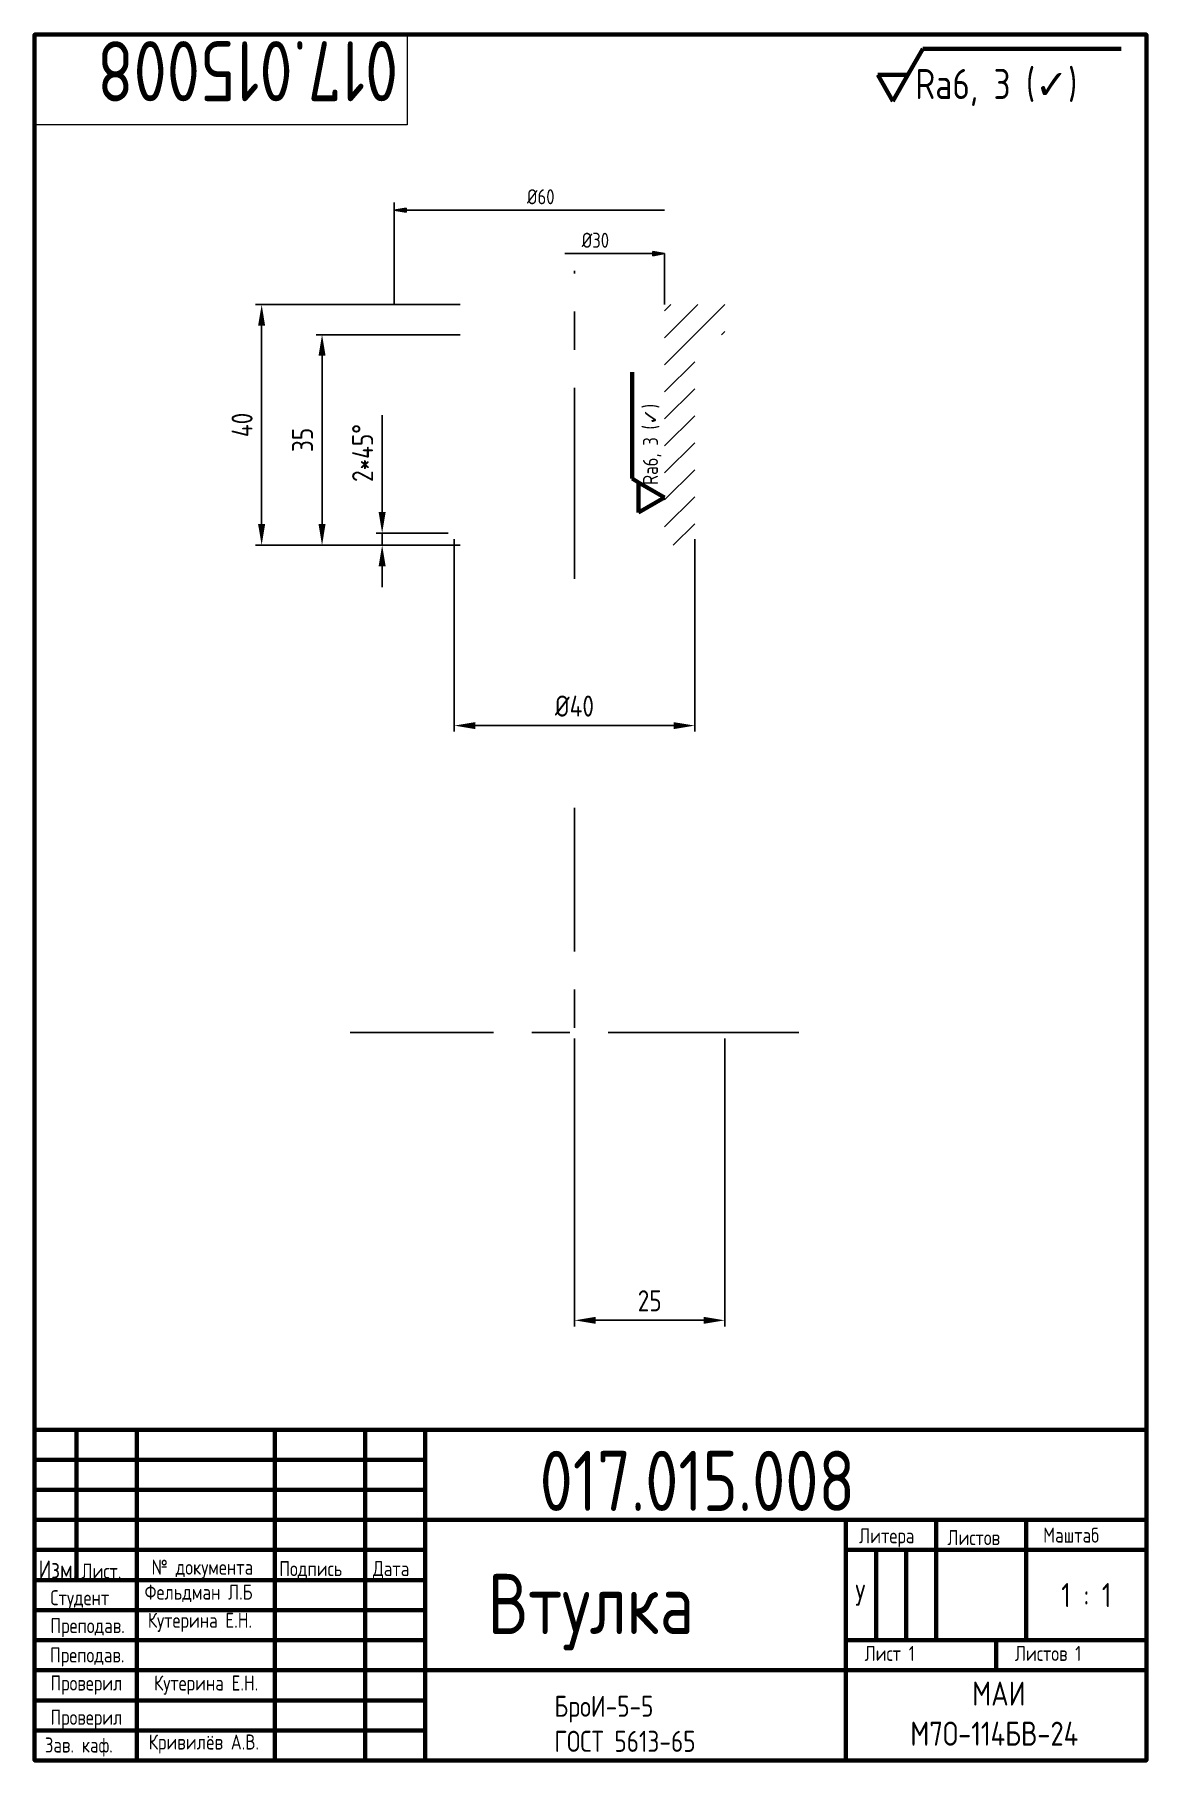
# Paper-space layout 'Втулка' of a CAD drawing. Header units: millimetres. Extents: x 12 to 198, y -15 to 272.
import ezdxf

# ---------------------------------------------------------------- set-up
doc = ezdxf.new("R2010")
doc.units = ezdxf.units.MM
doc.set_wipeout_variables(frame=1)
doc.linetypes.add('CENTER', pattern=[50.8, 31.75, -6.35, 6.35, -6.35])
for name, color, linetype, lineweight in [('AM_5', 3, 'Continuous', 25), ('MD_Штриховка', 7, 'Continuous', 25), ('Оси', 1, 'CENTER', 30), ('Основной', 250, 'Continuous', 70), ('Размеры', 3, 'Continuous', 25), ('Текст', 7, 'Continuous', 20)]:
    doc.layers.add(name, color=color, linetype=linetype, lineweight=lineweight)
doc.styles.get("Standard").update_dxf_attribs({"font": 'arial.ttf'})
doc.styles.add('ГОСТ', font='GOST_A.TTF')
doc.dimstyles.new('AM_ISO$0', dxfattribs={"dimtxt": 3.5005, "dimasz": 3.5, "dimexe": 1, "dimexo": 1, "dimgap": 1.5, "dimtad": 1, "dimdsep": 46, "dimtxsty": 'ГОСТ', "dimcen": 0, "dimclrd": 256, "dimclre": 256, "dimclrt": 256, "dimadec": 0, "dimazin": 2, "dimtp": 0.1, "dimtm": 0.1, "dimtfac": 0.71, "dimtmove": 0, "dimatfit": 3, "dimfxl": 1, "dimlwd": -1, "dimlwe": -1, "dimarcsym": 1})

# ---------------------------------------------------------------- blocks, each defined once
blk = doc.blocks.new('*D5')
at = {"layer": 'AM_5', "linetype": 'ByBlock', "transparency": 16777216}
for p, q in [((70.34, 192.58), (70.34, 208.73)), ((81.34, 189.08), (69.34, 189.08)), ((83.34, 187.08), (69.34, 187.08)), ((70.34, 187.08), (70.34, 189.08)), ((70.34, 183.58), (70.34, 180.08))]:
    blk.add_line(p, q, dxfattribs=at)
at = {"layer": 'AM_5', "transparency": 16777216}
for points in [[(69.75, 192.58), (70.92, 192.58), (70.34, 189.08)], [(69.75, 183.58), (70.92, 183.58), (70.34, 187.08)]]:
    blk.add_solid(points, dxfattribs=at)
at = {"layer": 'Defpoints', "color": 0, "transparency": 16777216}
for p in [(70.34, 189.08), (82.34, 189.08), (84.34, 187.08)]:
    blk.add_point(p, dxfattribs=at)
at = {"layer": 'AM_5', "transparency": 16777216, "insert": (67.09, 202.41), "char_height": 3.501, "attachment_point": 5, "rotation": 90, "style": 'ГОСТ'}
blk.add_mtext('2*45°', dxfattribs=at)
blk = doc.blocks.new('*D6')
at = {"layer": 'AM_5', "linetype": 'ByBlock', "transparency": 16777216}
for p, q in [((83.34, 222.08), (59.34, 222.08)), ((60.34, 190.58), (60.34, 218.58)), ((83.34, 187.08), (59.34, 187.08))]:
    blk.add_line(p, q, dxfattribs=at)
at = {"layer": 'AM_5', "transparency": 16777216}
for points in [[(59.75, 218.58), (60.92, 218.58), (60.34, 222.08)], [(59.75, 190.58), (60.92, 190.58), (60.34, 187.08)]]:
    blk.add_solid(points, dxfattribs=at)
at = {"layer": 'Defpoints', "color": 0, "transparency": 16777216}
for p in [(60.34, 222.08), (84.34, 222.08), (84.34, 187.08)]:
    blk.add_point(p, dxfattribs=at)
at = {"layer": 'AM_5', "transparency": 16777216, "insert": (57.09, 204.58), "char_height": 3.501, "attachment_point": 5, "rotation": 90, "style": 'ГОСТ'}
blk.add_mtext('35', dxfattribs=at)
blk = doc.blocks.new('*D7')
at = {"layer": 'AM_5', "linetype": 'ByBlock', "transparency": 16777216}
for p, q in [((83.34, 227.08), (49.29, 227.08)), ((50.29, 190.58), (50.29, 223.58)), ((83.34, 187.08), (49.29, 187.08))]:
    blk.add_line(p, q, dxfattribs=at)
at = {"layer": 'AM_5', "transparency": 16777216}
for points in [[(49.7, 223.58), (50.87, 223.58), (50.29, 227.08)], [(49.7, 190.58), (50.87, 190.58), (50.29, 187.08)]]:
    blk.add_solid(points, dxfattribs=at)
at = {"layer": 'Defpoints', "color": 0, "transparency": 16777216}
for p in [(50.29, 227.08), (84.34, 227.08), (84.34, 187.08)]:
    blk.add_point(p, dxfattribs=at)
at = {"layer": 'AM_5', "transparency": 16777216, "insert": (47.03, 207.08), "char_height": 3.501, "attachment_point": 5, "rotation": 90, "style": 'ГОСТ'}
blk.add_mtext('40', dxfattribs=at)
blk = doc.blocks.new('*D8')
at = {"layer": 'AM_5', "linetype": 'ByBlock', "transparency": 16777216}
for p, q in [((102.34, 105.06), (102.34, 57.19)), ((127.34, 105.06), (127.34, 57.19)), ((105.84, 58.19), (123.84, 58.19))]:
    blk.add_line(p, q, dxfattribs=at)
at = {"layer": 'AM_5', "transparency": 16777216}
for points in [[(105.84, 58.77), (105.84, 57.61), (102.34, 58.19)], [(123.84, 58.77), (123.84, 57.61), (127.34, 58.19)]]:
    blk.add_solid(points, dxfattribs=at)
at = {"layer": 'Defpoints', "color": 0, "transparency": 16777216}
for p in [(102.34, 106.06), (127.34, 106.06), (127.34, 58.19)]:
    blk.add_point(p, dxfattribs=at)
at = {"layer": 'AM_5', "transparency": 16777216, "insert": (114.84, 61.44), "char_height": 3.501, "attachment_point": 5, "style": 'ГОСТ'}
blk.add_mtext('25', dxfattribs=at)
blk = doc.blocks.new('*D11')
at = {"layer": 'AM_5', "linetype": 'ByBlock', "transparency": 16777216}
for p, q in [((82.34, 188.08), (82.34, 156.08)), ((122.33, 188.08), (122.33, 156.08)), ((85.84, 157.08), (118.83, 157.08))]:
    blk.add_line(p, q, dxfattribs=at)
at = {"layer": 'AM_5', "transparency": 16777216}
for points in [[(85.84, 157.66), (85.84, 156.5), (82.34, 157.08)], [(118.83, 157.66), (118.83, 156.5), (122.33, 157.08)]]:
    blk.add_solid(points, dxfattribs=at)
at = {"layer": 'Defpoints', "color": 0, "transparency": 16777216}
for p in [(82.34, 189.08), (122.33, 189.08), (122.33, 157.08)]:
    blk.add_point(p, dxfattribs=at)
at = {"layer": 'AM_5', "transparency": 16777216, "insert": (102.33, 160.33), "char_height": 3.501, "attachment_point": 5, "style": 'ГОСТ'}
blk.add_mtext('%%C40', dxfattribs=at)

psp = doc.layouts.new('Втулка')

# ---------------------------------------------------------------- hatches: boundary and pattern name
at = {"layer": 'MD_Штриховка'}
h = psp.add_hatch(dxfattribs=at)
h.set_pattern_fill('ANSI31', color=256, style=0)
h.set_pattern_definition([(45, (-7.5, -20), (-2.245064, 2.245064), [])])
edge = h.paths.add_edge_path(flags=0)
edge.add_line((127.337, 227.08), (117.331, 227.08))
edge.add_line((117.331, 227.08), (117.331, 187.08))
edge.add_line((117.331, 187.08), (120.332, 187.08))
edge.add_spline(control_points=[(120.332, 187.08), (121.28, 188.027), (122.332, 189.08)], knot_values=[0, 0, 0, 0.2828779, 0.2828779, 0.2828779], weights=[1, 1.0013886, 1], degree=2, periodic=0)
edge.add_line((122.332, 189.08), (122.332, 222.08))
edge.add_line((122.332, 222.08), (127.337, 222.08))
edge.add_line((127.337, 222.08), (127.337, 227.08))
at = {"layer": 'Размеры'}
h = psp.add_hatch(color=256, dxfattribs=at)
h.dxf.hatch_style = 1
h.paths.add_polyline_path([(74.307, 242.45), (74.307, 243.145), (72.337, 242.797)])
h = psp.add_hatch(color=256, dxfattribs=at)
h.dxf.hatch_style = 1
h.paths.add_polyline_path([(115.367, 235.917), (115.367, 235.222), (117.337, 235.57)])

# ---------------------------------------------------------------- linework, layer by layer
at = {"layer": 'Оси'}
for p, q in [((102.337, 68.728), (102.337, 143.397)), ((139.672, 106.062), (65.002, 106.062))]:
    psp.add_line(p, q, dxfattribs=at)
at = {"layer": 'Основной'}
for p, q in [((157.779, 265.269), (160.279, 269.599)), ((160.279, 269.599), (193.262, 269.599)), ((152.779, 265.269), (157.779, 265.269)), ((155.279, 260.939), (152.779, 265.269)), ((157.779, 265.269), (155.279, 260.939)), ((111.924, 198.146), (111.924, 215.872)), ((113.007, 197.521), (111.924, 198.146)), ((113.007, 192.521), (113.007, 197.521)), ((113.007, 197.521), (117.337, 195.021)), ((117.337, 195.021), (113.007, 192.521))]:
    psp.add_line(p, q, dxfattribs=at)
at = {"layer": 'Основной', "color": 5}
for p, q in [((162.5, 20), (162.5, 25)), ((177.5, 5), (177.5, 25))]:
    psp.add_line(p, q, dxfattribs=at)
for points in [[(197.5, -15), (12.5, -15), (12.5, 40), (197.5, 40)], [(12.5, 40), (19.5, 40), (19.5, 35), (12.5, 35)], [(19.5, 35), (29.5, 35), (29.5, 40), (19.5, 40)], [(29.5, 35), (52.5, 35), (52.5, 40), (29.5, 40)], [(52.5, 35), (67.5, 35), (67.5, 40), (52.5, 40)], [(67.5, 35), (77.5, 35), (77.5, 40), (67.5, 40)], [(12.5, 35), (19.5, 35), (19.5, 30), (12.5, 30)], [(19.5, 30), (29.5, 30), (29.5, 35), (19.5, 35)], [(29.5, 30), (52.5, 30), (52.5, 35), (29.5, 35)], [(52.5, 30), (67.5, 30), (67.5, 35), (52.5, 35)], [(67.5, 30), (77.5, 30), (77.5, 35), (67.5, 35)], [(12.5, 30), (19.5, 30), (19.5, 25), (12.5, 25)], [(19.5, 25), (29.5, 25), (29.5, 30), (19.5, 30)], [(29.5, 25), (52.5, 25), (52.5, 30), (29.5, 30)], [(52.5, 25), (67.5, 25), (67.5, 30), (52.5, 30)], [(67.5, 25), (77.5, 25), (77.5, 30), (67.5, 30)], [(12.5, 25), (19.5, 25), (19.5, 20), (12.5, 20)], [(19.5, 20), (29.5, 20), (29.5, 25), (19.5, 25)], [(29.5, 20), (52.5, 20), (52.5, 25), (29.5, 25)], [(52.5, 20), (67.5, 20), (67.5, 25), (52.5, 25)], [(67.5, 20), (77.5, 20), (77.5, 25), (67.5, 25)], [(147.5, 0), (77.5, 0), (77.5, 25), (147.5, 25)], [(197.5, 0), (147.5, 0), (147.5, 25), (197.5, 25)], [(147.5, 25), (197.5, 25), (197.5, 20), (147.5, 20)], [(12.5, 20), (19.5, 20), (19.5, 15), (12.5, 15)], [(19.5, 15), (29.5, 15), (29.5, 20), (19.5, 20)], [(29.5, 15), (52.5, 15), (52.5, 20), (29.5, 20)], [(52.5, 15), (67.5, 15), (67.5, 20), (52.5, 20)], [(67.5, 15), (77.5, 15), (77.5, 20), (67.5, 20)], [(147.5, 20), (152.5, 20), (152.5, 5), (147.5, 5)], [(152.5, 20), (157.5, 20), (157.5, 5), (152.5, 5)], [(157.5, 20), (162.5, 20), (162.5, 5), (157.5, 5)], [(197.5, 5), (177.5, 5), (177.5, 20), (197.5, 20)], [(29.5, 10), (52.5, 10), (52.5, 15), (29.5, 15)], [(52.5, 10), (67.5, 10), (67.5, 15), (52.5, 15)], [(67.5, 10), (77.5, 10), (77.5, 15), (67.5, 15)], [(29.5, 5), (52.5, 5), (52.5, 10), (29.5, 10)], [(52.5, 5), (67.5, 5), (67.5, 10), (52.5, 10)], [(67.5, 5), (77.5, 5), (77.5, 10), (67.5, 10)], [(29.5, 0), (52.5, 0), (52.5, 5), (29.5, 5)], [(52.5, 0), (67.5, 0), (67.5, 5), (52.5, 5)], [(67.5, 0), (77.5, 0), (77.5, 5), (67.5, 5)], [(147.5, 0), (172.5, 0), (172.5, 5), (147.5, 5)], [(172.5, 5), (197.5, 5), (197.5, 0), (172.5, 0)], [(29.5, -5), (52.5, -5), (52.5, 0), (29.5, 0)], [(52.5, -5), (67.5, -5), (67.5, 0), (52.5, 0)], [(67.5, -5), (77.5, -5), (77.5, 0), (67.5, 0)], [(77.5, -15), (147.5, -15), (147.5, 0), (77.5, 0)], [(147.5, 0), (197.5, 0), (197.5, -15), (147.5, -15)], [(29.5, -10), (52.5, -10), (52.5, -5), (29.5, -5)], [(52.5, -10), (67.5, -10), (67.5, -5), (52.5, -5)], [(67.5, -10), (77.5, -10), (77.5, -5), (67.5, -5)], [(29.5, -15), (52.5, -15), (52.5, -10), (29.5, -10)], [(52.5, -15), (67.5, -15), (67.5, -10), (52.5, -10)], [(67.5, -15), (77.5, -15), (77.5, -10), (67.5, -10)]]:
    psp.add_lwpolyline(points, close=True, dxfattribs=at)
for points in [[(19.5, 10), (12.5, 10), (12.5, 15), (19.5, 15)], [(19.5, 10), (29.5, 10), (29.5, 15), (19.5, 15)], [(19.5, 5), (12.5, 5), (12.5, 10), (19.5, 10)], [(29.5, 10), (19.5, 10)], [(19.5, 0), (12.5, 0), (12.5, 5), (19.5, 5)], [(19.5, 0), (29.5, 0), (29.5, 5), (19.5, 5)], [(19.5, -5), (12.5, -5), (12.5, 0), (19.5, 0)], [(19.5, -5), (29.5, -5), (29.5, 0), (19.5, 0)], [(19.5, -10), (12.5, -10), (12.5, -5), (19.5, -5)], [(19.5, -10), (29.5, -10), (29.5, -5), (19.5, -5)], [(19.5, -15), (12.5, -15), (12.5, -10), (19.5, -10)], [(19.5, -15), (29.5, -15), (29.5, -10), (19.5, -10)]]:
    psp.add_lwpolyline(points, dxfattribs=at)
at = {"layer": 'Размеры'}
for p, q in [((72.337, 227.08), (72.337, 244.059)), ((72.337, 242.797), (74.307, 243.145)), ((72.337, 242.797), (74.307, 242.45)), ((74.307, 243.145), (74.307, 242.45)), ((74.307, 242.797), (117.337, 242.797)), ((100.738, 235.57), (115.367, 235.57)), ((117.337, 235.57), (115.367, 235.917)), ((115.367, 235.222), (115.367, 235.917)), ((117.337, 235.57), (115.367, 235.222)), ((117.337, 227.08), (117.337, 235.57))]:
    psp.add_line(p, q, dxfattribs=at)
at = {"layer": 'Текст'}
psp.add_lwpolyline([(12.5, 272), (74.5, 272), (74.5, 257), (12.5, 257)], close=True, dxfattribs=at)

# ---------------------------------------------------------------- texts
at = {"layer": 'Основной', "insert": (159.029, 266.274), "char_height": 5, "attachment_point": 1}
psp.add_mtext_dynamic_manual_height_columns('{\\fGOST type A|b0|i0|c0|p34;Ra6, 3 (}✓{\\fGOST type A|b0|i0|c0|p34;)}', width=37.78071, gutter_width=12.5, heights=[7.205], dxfattribs=at)
at = {"layer": 'Основной', "insert": (113.724, 197.106), "char_height": 2.5, "attachment_point": 1, "rotation": 90}
psp.add_mtext_dynamic_manual_height_columns('{\\fGOST type A|b0|i0|c0|p34;Ra6, 3 (}✓{\\fGOST type A|b0|i0|c0|p34;)}', width=37.78071, gutter_width=12.5, heights=[7.205], dxfattribs=at)
at = {"layer": 'Размеры', "char_height": 2.5, "attachment_point": 1}
for s, insert in [('{\\fGOST type A|b0|i0|c204|p34;%%C60}', (94.435, 246.268)), ('{\\fGOST type A|b0|i0|c204|p34;%%C30}', (103.546, 239.041))]:
    psp.add_mtext_dynamic_manual_height_columns(s, width=41.2113, gutter_width=12.5, heights=[0], dxfattribs=dict(at, insert=insert))
at = {"layer": 'Текст', "insert": (73.016, 260.906), "char_height": 10, "attachment_point": 1, "rotation": 180}
psp.add_mtext_dynamic_manual_height_columns('{\\fGOST type A|b0|i0|c0|p34;017.015008}', width=120, gutter_width=12.5, heights=[0], dxfattribs=at)
at = {"layer": 'Текст', "attachment_point": 1}
for s, width, insert, char_height in [('{\\fGOST type A|b0|i0|c204|p34;017.01\\fGOST type A|b0|i0|c0|p34;5\\fGOST type A|b0|i0|c204|p34;.008}', 120, (96.535, 36.493), 10), ('{\\fGOST type A|b0|i0|c204|p34;Втулка}', 63.36792, (87.889, 16.031), 10), ('{\\fGOST type A|b0|i0|c204|p34;У}', 63.36792, (149.043, 14.22), 3.5), ('{\\fGOST type A|b0|i0|c204|p34;БроИ-5-5\\PГОСТ 5613-65}', 63.36792, (98.981, -4.233), 3.5)]:
    psp.add_mtext_dynamic_manual_height_columns(s, width=width, gutter_width=12.5, heights=[0], dxfattribs=dict(at, insert=insert, char_height=char_height))
at = {"layer": 'Текст', "style": 'ГОСТ'}
for s, width, heights, insert, char_height, attachment_point in [('Литера', 15, [0], (149.681, 23.622), 2.5, 1), ('Листов', 15, [0], (164.385, 23.314), 2.5, 1), ('Маштаб', 30, [0], (180.312, 23.721), 2.5, 1), ('Изм.', 4.24529, [0], (13.179, 18.282), 3, 1), ('№ документа', 22.31239, [0], (31.975, 18.392), 2.5, 1), ('1 : 1', 20, [0], (187.5, 12.5), 4, 5), ('Студент', 17, [0], (15.148, 13.315), 2.5, 1), ('Фельдман Л.Б', 22.28536, [0], (30.812, 14.245), 2.5, 1), ('Преподав.', 17, [0], (15.145, 8.678), 2.5, 1), ('Кутерина Е.Н.', 23, [3.129], (31.353, 9.562), 2.5, 1), ('Преподав.', 17, [0], (15.087, 3.797), 2.5, 1), ('Лист 1', 25, [0], (150.604, 4.051), 2.5, 1), ('Листов 1', 25, [0], (175.604, 4.051), 2.5, 1), ('Проверил', 14.34686, [0], (15.153, -0.872), 2.5, 1), ('Кутерина Е.Н.', 23, [3.129], (32.384, -0.87), 2.5, 1), ('\\pi20.99571;МАИ\\P\\pi10.70264;М7О-114БВ-24', 50, [0], (147.5, -1.872), 4, 1), ('Проверил', 14.34686, [0], (15.153, -6.568), 2.5, 1), ('Зав. каф.', 13.02451, [7.58], (14.228, -11.181), 2.5, 1), ('Кривилёв А.В.', 23, [3.129], (31.497, -10.678), 2.5, 1)]:
    psp.add_mtext_dynamic_manual_height_columns(s, width=width, gutter_width=12.5, heights=heights, dxfattribs=dict(at, insert=insert, char_height=char_height, attachment_point=attachment_point))
at = {"layer": 'Текст', "insert": (20.31, 17.74), "char_height": 2.5, "width": 6.25625, "attachment_point": 1, "style": 'ГОСТ'}
psp.add_mtext('Лист.', dxfattribs=at)
at = {"layer": 'Текст', "char_height": 2.5, "attachment_point": 1, "style": 'ГОСТ'}
for s, insert in [('Подпись', (53.227, 18.15)), ('Дата', (68.789, 18.165))]:
    psp.add_mtext(s, dxfattribs=dict(at, insert=insert))

# ---------------------------------------------------------------- dimensions: what is measured, and where the dimension line sits
at = {"layer": 'AM_5'}
for base, p2, picture, middle in [((50.286, 227.08), (84.337, 227.08), '*D7', (47.035, 207.08)), ((60.337, 222.08), (84.337, 222.08), '*D6', (57.085, 204.58))]:
    dim = psp.add_linear_dim(base=base, p1=(84.337, 187.08), p2=p2, angle=90, dimstyle='AM_ISO$0', override={"dimlfac": -1, "dimpost": ''}, dxfattribs=at)
    dim.commit()
    dim.dimension.update_dxf_attribs({"geometry": picture, "text_midpoint": middle})
dim = psp.add_linear_dim(base=(70.337, 189.08), p1=(84.337, 187.08), p2=(82.337, 189.08), angle=90, text='<>*45°', dimstyle='AM_ISO$0', override={"dimlfac": -1, "dimpost": ''}, dxfattribs=at)
dim.commit()
dim.dimension.update_dxf_attribs({"geometry": '*D5', "text_midpoint": (67.085, 202.407)})
dim = psp.add_linear_dim(base=(127.337, 58.189), p1=(102.337, 106.062), p2=(127.337, 106.062), dimstyle='AM_ISO$0', dxfattribs=at)
dim.commit()
dim.dimension.update_dxf_attribs({"geometry": '*D8', "text_midpoint": (114.837, 61.441)})

# ---------------------------------------------------------------- wipeouts: each hides what was drawn before it
psp.add_wipeout([(99.837, 227.08), (98.026, 222.103), (100.883, 214.251), (100.053, 204.514), (101.221, 197.89), (99.582, 188.596), (101.645, 187.08), (102.337, 187.08), (102.337, 227.08)])

# ---------------------------------------------------------------- next in the draw order: linework, layer by layer
at = {"layer": 'Оси'}
psp.add_line((102.337, 181.476), (102.337, 232.684), dxfattribs=at)
at = {"layer": 'Основной', "color": 5}
psp.add_lwpolyline([(12.5, -15), (197.5, -15), (197.5, 272), (12.5, 272)], close=True, dxfattribs=at)

# ---------------------------------------------------------------- next in the draw order: dimensions: what is measured, and where the dimension line sits
at = {"layer": 'AM_5'}
dim = psp.add_linear_dim(base=(122.3324, 157.0799), p1=(82.3369, 189.0799), p2=(122.3324, 189.0799), text='%%C<>', dimstyle='AM_ISO$0', override={"dimlfac": -1, "dimpost": ''}, dxfattribs=at)
dim.commit()
dim.dimension.update_dxf_attribs({"geometry": '*D11', "text_midpoint": (102.3347, 160.3314)})

doc.saveas('drawing.dxf')
